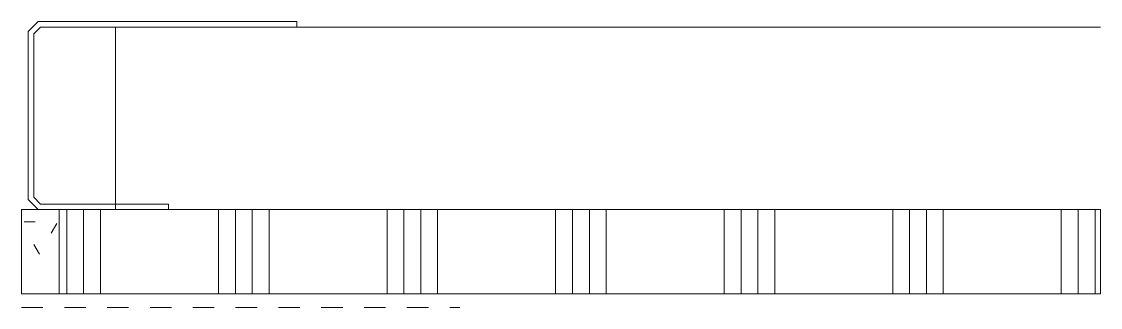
# Model space of a CAD drawing. Header units: metres. Extents: x 0 to 160, y -2 to 40.
import ezdxf

# ---------------------------------------------------------------- set-up
doc = ezdxf.new("R2010")
doc.units = ezdxf.units.M
doc.linetypes.add('Dash', pattern=[6.35, 3.175, -3.175])
doc.layers.add('A-DETL-GENF', color=92, linetype='Continuous', lineweight=18)

# ---------------------------------------------------------------- blocks, each defined once
blk = doc.blocks.new('45 vast plafond - PlaGyp S-2951138-00_0 Basismaterialen')
at = {"layer": 'A-DETL-GENF', "lineweight": 13}
h = blk.add_hatch(dxfattribs=at)
h.set_pattern_fill('FP_74', color=256, style=0, pattern_type=2)
h.set_pattern_definition([(0, (9769.186, 1270.485), (20.32, 5.08), [1.676, -13.564, 1.676, -13.564, -81.28]), (0, (9769.186, 1270.485), (20.32, 5.08), [-30.48, 1.676, -28.804, 1.676, -13.564, -35.56]), (0, (9769.186, 1270.485), (20.32, 5.08), [-76.2, 1.676, -8.484, 1.676, -23.724]), (120, (9776.806, 1273.025), (-14.559409, 15.0576362), [1.676, -13.564, 1.676, -13.564, -81.28]), (120, (9776.806, 1273.025), (-14.559409, 15.0576362), [-30.48, 1.676, -28.804, 1.676, -13.564, -35.56]), (120, (9776.806, 1273.025), (-14.559409, 15.0576362), [-76.2, 1.676, -8.484, 1.676, -23.724]), (240, (9779.346, 1283.185), (-5.760591, -20.1376362), [1.676, -13.564, 1.676, -13.564, -81.28]), (240, (9779.346, 1283.185), (-5.760591, -20.1376362), [-30.48, 1.676, -28.804, 1.676, -13.564, -35.56]), (240, (9779.346, 1283.185), (-5.760591, -20.1376362), [-76.2, 1.676, -8.484, 1.676, -23.724])])
h.paths.add_polyline_path([(5.56, 0), (5.56, 12.5), (0, 12.5), (0, 0)])
h = blk.add_hatch(dxfattribs=at)
h.set_pattern_fill('FP_75', color=256, style=0, pattern_type=2)
h.set_pattern_definition([(90, (9779.186, 1270.485), (-25, 1e-15), []), (90, (9781.686, 1270.485), (-25, 1e-15), []), (90, (9784.186, 1270.485), (-25, 1e-15), []), (90, (9786.686, 1270.485), (-25, 1e-15), [])])
h.paths.add_polyline_path([(160, 0), (160, 12.5), (5.56, 12.5), (5.56, 0), (147.83, 0)])
at = {"layer": 'A-DETL-GENF'}
for p, q in [((1, 38.83), (2.47, 40.3)), ((40.8, 40.3), (2.47, 40.3)), ((40.8, 40.3), (40.8, 39.5)), ((1, 38.83), (1, 13.97)), ((1.8, 38.5), (2.8, 39.5)), ((1.8, 38.5), (1.8, 14.3)), ((40.8, 39.5), (2.8, 39.5)), ((2.47, 12.5), (1, 13.97)), ((2.8, 13.3), (1.8, 14.3)), ((2.8, 13.3), (21.8, 13.3)), ((21.8, 13.3), (21.8, 12.5)), ((2.47, 12.5), (21.8, 12.5)), ((160, 12.5), (5.56, 12.5)), ((5.56, 12.5), (5.56, 0)), ((160, 0), (160, 12.5)), ((5.56, 0), (160, 0))]:
    blk.add_line(p, q, dxfattribs=at)
at = {"layer": 'A-DETL-GENF', "lineweight": 13}
for p, q in [((13.94, 39.5), (160, 39.5)), ((13.94, 39.5), (13.94, 12.5)), ((5.56, 12.5), (0, 12.5)), ((0, 12.5), (0, 0)), ((0, 0), (5.56, 0))]:
    blk.add_line(p, q, dxfattribs=at)
at = {"layer": 'A-DETL-GENF', "linetype": 'Dash'}
blk.add_line((0, -2), (65, -2), dxfattribs=at)

msp = doc.modelspace()

# ---------------------------------------------------------------- block references
msp.add_blockref('45 vast plafond - PlaGyp S-2951138-00_0 Basismaterialen', (0, 0))

doc.saveas('drawing.dxf')
